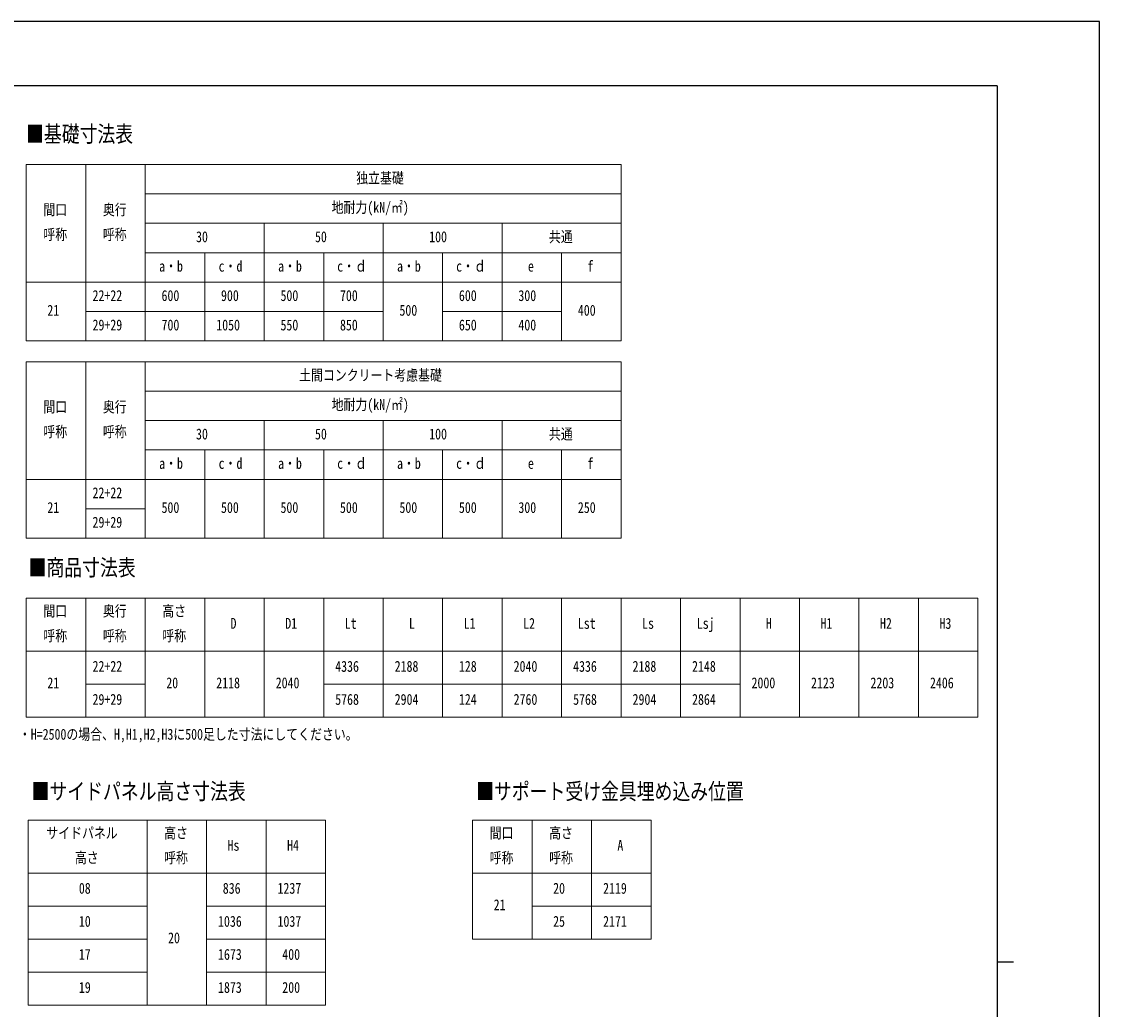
# Model space of a CAD drawing. Units: millimetres, scale not verified. Extents: x -10512 to 10512, y -7425 to 7425.
# Drawn here: x 2357 to 10512, y -49 to 7425 of the extents above; entities that cross this region are included whole.
import ezdxf
from ezdxf.enums import TextEntityAlignment as Align

# ---------------------------------------------------------------- set-up
doc = ezdxf.new("R2010")
doc.units = ezdxf.units.MM
doc.header["$LTSCALE"] = 30
doc.layers.add('0-1_TABLE1', color=7, linetype='Continuous', lineweight=18)
doc.layers.add('0-2_USER1', color=3, linetype='Continuous')
doc.layers.add('0-7_YKK_ZWAK', color=7, linetype='Continuous')
doc.styles.add('ＭＳ ゴシック', font='')
doc.styles.get('ＭＳ ゴシック').set_extended_font_data('MS Gothic')

msp = doc.modelspace()

# ---------------------------------------------------------------- linework, layer by layer
at = {"layer": '0-1_TABLE1'}
for p, q in [((2393.28, 6343.49), (6893.28, 6343.49)), ((2393.28, 6343.49), (2393.28, 5008.49)), ((2843.28, 6343.49), (2843.28, 5008.49)), ((3293.28, 6343.49), (3293.28, 5008.49)), ((6893.28, 6343.49), (6893.28, 5008.49)), ((3293.28, 6120.99), (6893.28, 6120.99)), ((3293.28, 5898.49), (6893.28, 5898.49)), ((5093.28, 5898.49), (5093.28, 5008.49)), ((3293.28, 5675.99), (6893.28, 5675.99)), ((4643.28, 5675.99), (4643.28, 5008.49)), ((5543.28, 5675.99), (5543.28, 5008.49)), ((6443.28, 5675.99), (6443.28, 5008.49)), ((2393.28, 5453.49), (6893.28, 5453.49)), ((2843.28, 5230.99), (5093.28, 5230.99)), ((5543.28, 5230.99), (6443.28, 5230.99)), ((2393.28, 4851.36), (6893.28, 4851.36)), ((2393.28, 4851.36), (2393.28, 3516.36)), ((2843.28, 4851.36), (2843.28, 3516.36)), ((3293.28, 4851.36), (3293.28, 3516.36)), ((3293.28, 4628.86), (6893.28, 4628.86)), ((3293.28, 4406.36), (6893.28, 4406.36)), ((4193.28, 4406.36), (4193.28, 3516.36)), ((5093.28, 4406.36), (5093.28, 3516.36)), ((5993.28, 4406.36), (5993.28, 3516.36)), ((3293.28, 4183.86), (6893.28, 4183.86)), ((3743.28, 4183.86), (3743.28, 3516.36)), ((4643.28, 4183.86), (4643.28, 3516.36)), ((5543.28, 4183.86), (5543.28, 3516.36)), ((6443.28, 4183.86), (6443.28, 3516.36)), ((2393.28, 3961.36), (6893.28, 3961.36)), ((2843.28, 3738.86), (3293.28, 3738.86)), ((2393.28, 3062.26), (9593.28, 3062.26)), ((2393.28, 3062.26), (2393.28, 2162.26)), ((2843.28, 3062.26), (2843.28, 2162.26)), ((3293.28, 3062.26), (3293.28, 2162.26)), ((3743.28, 3062.26), (3743.28, 2162.26)), ((4193.28, 3062.26), (4193.28, 2162.26)), ((4643.28, 3062.26), (4643.28, 2162.26)), ((5093.28, 3062.26), (5093.28, 2162.26)), ((5543.28, 3062.26), (5543.28, 2162.26)), ((5993.28, 3062.26), (5993.28, 2162.26)), ((6443.28, 3062.26), (6443.28, 2162.26)), ((6893.28, 3062.26), (6893.28, 2162.26)), ((7343.28, 3062.26), (7343.28, 2162.26)), ((7793.28, 3062.26), (7793.28, 2162.26)), ((8243.28, 3062.26), (8243.28, 2162.26)), ((8693.28, 3062.26), (8693.28, 2162.26)), ((9143.28, 3062.26), (9143.28, 2162.26)), ((9593.28, 3062.26), (9593.28, 2162.26)), ((2393.28, 2662.26), (9593.28, 2662.26)), ((2843.28, 2412.26), (3293.28, 2412.26)), ((4643.28, 2412.26), (7793.28, 2412.26)), ((2393.28, 2162.26), (9593.28, 2162.26)), ((2406.79, 1383.09), (4656.79, 1383.09)), ((2406.79, 1383.09), (2406.79, -16.91)), ((3306.79, 1383.09), (3306.79, -16.91)), ((3756.79, 1383.09), (3756.79, -16.91)), ((4206.79, 1383.09), (4206.79, -16.91)), ((4656.79, 1383.09), (4656.79, -16.91)), ((5770.15, 1383.09), (7120.15, 1383.09)), ((5770.15, 1383.09), (5770.15, 483.09)), ((6220.15, 1383.09), (6220.15, 483.09)), ((6670.15, 1383.09), (6670.15, 483.09)), ((7120.15, 1383.09), (7120.15, 483.09)), ((2406.79, 983.09), (4656.79, 983.09)), ((5770.15, 983.09), (7120.15, 983.09)), ((2406.79, 733.09), (3306.79, 733.09)), ((3756.79, 733.09), (4656.79, 733.09)), ((6220.15, 733.09), (7120.15, 733.09)), ((2406.79, 483.09), (3306.79, 483.09)), ((3756.79, 483.09), (4656.79, 483.09)), ((5770.15, 483.09), (7120.15, 483.09)), ((2406.79, 233.09), (3306.79, 233.09)), ((3756.79, 233.09), (4656.79, 233.09)), ((2406.79, -16.91), (4656.79, -16.91))]:
    msp.add_line(p, q, dxfattribs=at)
for points in [[(4193.28, 5898.49), (4193.28, 5230.99), (4193.28, 5008.49)], [(5993.28, 5898.49), (5993.28, 5230.99), (5993.28, 5008.49)], [(3743.28, 5675.99), (3743.28, 5230.99), (3743.28, 5008.49)], [(2393.28, 5008.49), (2843.28, 5008.49), (6893.28, 5008.49)], [(6893.28, 4851.36), (6893.28, 4406.36), (6893.28, 3516.36)], [(2393.28, 3516.36), (2843.28, 3516.36), (3293.28, 3516.36), (6893.28, 3516.36)]]:
    msp.add_lwpolyline(points, dxfattribs=at)
at = {"layer": '0-7_YKK_ZWAK'}
for p, q in [((9737.55, 6937.5), (-9762.45, 6937.5)), ((9737.55, 6937.5), (9737.55, -6312.5)), ((9737.55, 312.5), (9862.55, 312.5))]:
    msp.add_line(p, q, dxfattribs=at)
msp.add_lwpolyline([(-10512.5, -7425), (10512.5, -7425), (10512.5, 7425), (-10512.5, 7425)], close=True, dxfattribs=at)

# ---------------------------------------------------------------- texts
at = {"layer": '0-1_TABLE1', "style": 'ＭＳ ゴシック', "width": 0.8}
for s, p in [('独立基礎', (4889.28, 6175.99)), ('間口', (2522.28, 5935.99)), ('奥行', (2972.28, 5935.99)), ('地耐力(kN/㎡)', (4703.28, 5953.49)), ('呼称', (2522.28, 5748.49)), ('呼称', (2972.28, 5748.49)), ('30', (3677.28, 5730.99)), ('50', (4577.28, 5730.99)), ('100', (5441.28, 5730.99)), ('共通', (6347.28, 5730.99)), ('a・b', (3398.28, 5508.49)), ('c・d', (3848.28, 5508.49)), ('a・b', (4298.28, 5508.49)), ('c・ｄ', (4745.28, 5508.49)), ('a・b', (5198.28, 5508.49)), ('c・ｄ', (5645.28, 5508.49)), ('e', (6188.28, 5508.49)), ('f', (6638.28, 5508.49)), ('22+22', (2894.28, 5285.99)), ('600', (3416.28, 5285.99)), ('900', (3866.28, 5285.99)), ('500', (4316.28, 5285.99)), ('700', (4766.28, 5285.99)), ('600', (5666.28, 5285.99)), ('300', (6116.28, 5285.99)), ('21', (2552.28, 5174.74)), ('500', (5216.28, 5174.74)), ('400', (6566.28, 5174.74)), ('29+29', (2894.28, 5063.49)), ('700', (3416.28, 5063.49)), ('1050', (3830.28, 5063.49)), ('550', (4316.28, 5063.49)), ('850', (4766.28, 5063.49)), ('650', (5666.28, 5063.49)), ('400', (6116.28, 5063.49)), ('土間コンクリート考慮基礎', (4457.28, 4683.86)), ('地耐力(kN/㎡)', (4703.28, 4461.36)), ('間口', (2522.28, 4443.86)), ('奥行', (2972.28, 4443.86)), ('呼称', (2522.28, 4256.36)), ('呼称', (2972.28, 4256.36)), ('30', (3677.28, 4238.86)), ('50', (4577.28, 4238.86)), ('100', (5441.28, 4238.86)), ('共通', (6347.28, 4238.86)), ('a・b', (3398.28, 4016.36)), ('c・d', (3848.28, 4016.36)), ('a・b', (4298.28, 4016.36)), ('c・ｄ', (4745.28, 4016.36)), ('a・b', (5198.28, 4016.36)), ('c・ｄ', (5645.28, 4016.36)), ('e', (6188.28, 4016.36)), ('f', (6638.28, 4016.36)), ('22+22', (2894.28, 3793.86)), ('21', (2552.28, 3682.61)), ('500', (3416.28, 3682.61)), ('500', (3866.28, 3682.61)), ('500', (4316.28, 3682.61)), ('500', (4766.28, 3682.61)), ('500', (5216.28, 3682.61)), ('500', (5666.28, 3682.61)), ('300', (6116.28, 3682.61)), ('250', (6566.28, 3682.61)), ('29+29', (2894.28, 3571.36)), ('奥行', (2972.28, 2899.76)), ('高さ', (3422.28, 2899.76)), ('間口', (2522.28, 2899.76)), ('D', (3938.28, 2806.01)), ('D1', (4352.28, 2806.01)), ('Lt', (4802.28, 2806.01)), ('L', (5288.28, 2806.01)), ('L1', (5702.28, 2806.01)), ('L2', (6152.28, 2806.01)), ('Lst', (6566.28, 2806.01)), ('Ls', (7052.28, 2806.01)), ('Lsj', (7466.28, 2806.01)), ('H', (7988.28, 2806.01)), ('H1', (8402.28, 2806.01)), ('H2', (8852.28, 2806.01)), ('H3', (9302.28, 2806.01)), ('呼称', (2522.28, 2712.26)), ('呼称', (2972.28, 2712.26)), ('呼称', (3422.28, 2712.26)), ('22+22', (2894.28, 2481.01)), ('4336', (4730.28, 2481.01)), ('2188', (5180.28, 2481.01)), ('128', (5666.28, 2481.01)), ('2040', (6080.28, 2481.01)), ('4336', (6530.28, 2481.01)), ('2188', (6980.28, 2481.01)), ('2148', (7430.28, 2481.01)), ('21', (2552.28, 2356.01)), ('20', (3452.28, 2356.01)), ('2118', (3830.28, 2356.01)), ('2040', (4280.28, 2356.01)), ('2000', (7880.28, 2356.01)), ('2123', (8330.28, 2356.01)), ('2203', (8780.28, 2356.01)), ('2406', (9230.28, 2356.01)), ('29+29', (2894.28, 2231.01)), ('5768', (4730.28, 2231.01)), ('2904', (5180.28, 2231.01)), ('124', (5666.28, 2231.01)), ('2760', (6080.28, 2231.01)), ('5768', (6530.28, 2231.01)), ('2904', (6980.28, 2231.01)), ('2864', (7430.28, 2231.01)), ('サイドパネル', (2544.79, 1220.59)), ('高さ', (3435.79, 1220.59)), ('間口', (5899.15, 1220.59)), ('高さ', (6349.15, 1220.59)), ('Hs', (3915.79, 1126.84)), ('H4', (4365.79, 1126.84)), ('A', (6865.15, 1126.84)), ('高さ', (2760.79, 1033.09)), ('呼称', (3435.79, 1033.09)), ('呼称', (5899.15, 1033.09)), ('呼称', (6349.15, 1033.09)), ('08', (2790.79, 801.84)), ('836', (3879.79, 801.84)), ('1237', (4293.79, 801.84)), ('20', (6379.15, 801.84)), ('2119', (6757.15, 801.84)), ('21', (5929.15, 676.84)), ('10', (2790.79, 551.84)), ('1036', (3843.79, 551.84)), ('1037', (4293.79, 551.84)), ('25', (6379.15, 551.84)), ('2171', (6757.15, 551.84)), ('20', (3465.79, 426.84)), ('1673', (3843.79, 301.84)), ('400', (4329.79, 301.84)), ('17', (2790.79, 301.84)), ('19', (2790.79, 51.84)), ('1873', (3843.79, 51.84)), ('200', (4329.79, 51.84))]:
    msp.add_text(s, height=82.48, dxfattribs=at).set_placement(p, align=Align.BOTTOM_LEFT)
at = {"layer": '0-2_USER1', "style": 'ＭＳ ゴシック', "width": 0.8}
for s, height, p in [('■基礎寸法表', 123.7, (2391.27, 6475.92)), ('■商品寸法表', 123.7, (2410.68, 3195.31)), ('・H=2500の場合、H,H1,H2,H3に500足した寸法にしてください。', 82.48, (2337.13, 1967.04)), ('■サイドパネル高さ寸法表', 123.7, (2433.34, 1502.54)), ('■サポート受け金具埋め込み位置', 123.7, (5796.7, 1502.54))]:
    msp.add_text(s, height=height, dxfattribs=at).set_placement(p, align=Align.BOTTOM_LEFT)

doc.saveas('drawing.dxf')
